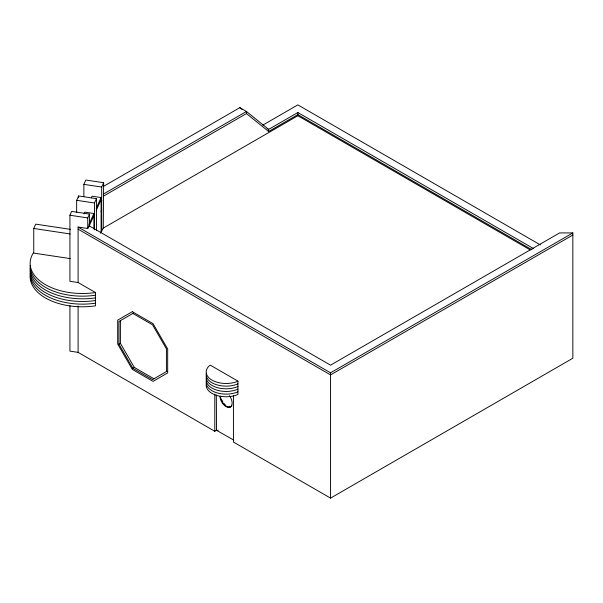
<?xml version="1.0" encoding="UTF-8"?>
<svg xmlns="http://www.w3.org/2000/svg" width="603" height="603" viewBox="0 0 603 603"><rect width="100%" height="100%" fill="white"/><g stroke="black" fill="none" stroke-linecap="round" stroke-linejoin="round"><path stroke-width="0.9" d="M70.265 258.604L33.753 253.109L33.753 228.477L35.713 224.135L70.4 229.359M76.656 212.475L76.656 200.309L78.616 195.967L96.442 198.651L96.442 230.203M30.15 276.038A52.265 30.173 0 0 0 94.965 305.909L95.425 305.804L95.425 292.523L78.104 282.521L69.933 281.292L69.933 215.233L71.667 211.397L89.478 214.08L89.478 226.14M83.87 196.465L83.87 184.375L85.83 180.033L103.641 182.717L103.256 228.107L100.347 233.165M84.073 213.846L84.842 212.135L93.902 213.5L93.902 229.125M91.287 197.859L92.04 196.201L101.1 197.565L101.1 231.514M78.104 282.521L78.104 227.06L87.744 228.514L87.744 217.917L89.478 214.08M94.483 229.901L94.483 202.992L96.442 198.651M101.681 231.597L101.681 187.051L103.641 182.717M88.897 224.587L93.902 213.5M96.231 208.337L101.1 197.565M87.744 228.514L89.01 225.71L330.557 365.169L559.607 232.924L572.85 232.924L572.85 358.227L330.557 498.116L233.436 442.044L233.436 395.515M88.897 226.675L93.902 215.595M96.231 210.424L101.1 199.653M101.1 201.884L101.756 200.43M101.1 211.336L101.756 209.882M217.284 430.723L218.196 430.188M103.776 186.214L239.843 107.658L246.461 111.48L268.637 129.404L268.637 131.492L297.859 114.623L531.884 249.732M103.256 194.158L246.461 111.48L246.461 113.575L268.637 131.492M103.256 196.254L246.461 113.575M262.833 125.107L297.859 104.884L540.303 244.863M533.519 248.587L297.859 112.527L268.637 129.404L267.167 128.552M103.256 228.107L297.859 115.753L530.256 249.928M133.519 313.07L118.957 321.474L118.957 344.177L132.856 368.252L152.514 379.596L167.076 371.192M118.957 344.177L120.396 343.348L120.396 320.645M132.856 368.252L134.296 367.423L153.953 378.767M69.933 305.698L69.933 351.134L78.104 352.363L214.796 431.281L216.869 430.082M78.104 227.06L330.557 372.812L572.85 232.924M572.85 235.019L330.557 374.908L78.104 229.155M237.936 381.111L236.052 381.948A19.914 11.502 0 0 1 212.007 380.116A19.914 11.502 0 0 1 208.842 366.24L210.289 365.147L237.936 381.111L237.936 394.392L236.052 395.229A19.914 11.502 0 0 1 215.022 394.829A19.914 11.502 0 0 1 206.347 383.772M237.936 383.764L236.052 384.601A19.914 11.502 0 0 1 215.022 384.201A19.914 11.502 0 0 1 206.347 373.144M237.936 386.425L236.052 387.254A19.914 11.502 0 0 1 215.022 386.862A19.914 11.502 0 0 1 206.347 375.797M237.936 389.078L236.052 389.915A19.914 11.502 0 0 1 215.022 389.515A19.914 11.502 0 0 1 206.347 378.458M237.936 391.739L236.052 392.568A19.914 11.502 0 0 1 215.022 392.176A19.914 11.502 0 0 1 206.347 381.111M95.425 292.523L94.965 292.621A52.265 30.173 0 0 1 43.356 283.387A52.265 30.173 0 0 1 33.474 252.725M95.425 295.176L94.965 295.282A52.265 30.173 0 0 1 30.15 265.41M95.425 297.837L94.965 297.935A52.265 30.173 0 0 1 30.15 268.071M95.425 300.49L94.965 300.596A52.265 30.173 0 0 1 30.15 270.724M95.425 303.151L94.965 303.249A52.265 30.173 0 0 1 30.15 273.378M83.87 184.375L101.681 187.051M76.656 200.309L94.483 202.992M69.933 215.233L87.744 217.917M33.753 228.477L70.265 233.972M233.753 440.1L216.56 430.308L216.319 395.025M132.856 313.454L152.514 324.798L166.413 348.873L166.413 371.576M239.843 107.658L241.991 109.392M120.396 343.348L134.296 367.423M330.557 372.812L330.557 498.116M297.859 112.527L297.859 115.753M214.796 394.06L214.796 431.281M78.616 195.967L78.616 197.837M78.104 306L78.104 352.363M229.351 395.651A8.54 4.967 59.7 0 1 231.921 404.817A8.54 4.967 59.7 0 1 226.283 406.739L224.708 405.668A8.54 4.967 59.7 0 1 219.982 396.442M230.21 406.852A8.54 4.967 59.7 0 1 228.763 406.791M225.107 404.681A8.54 4.967 59.7 0 1 224.128 403.656M222.839 401.862A8.54 4.967 59.7 0 1 221.821 399.887M231.921 405.668A8.54 4.967 59.7 0 1 226.773 406.452L225.19 405.382A8.54 4.967 59.7 0 1 220.464 396.156M132.328 311.683L117.691 320.14L117.691 344.049L132.328 369.413L153.041 381.367L167.679 372.91L167.679 349.001L153.041 323.638L132.328 311.683"/></g></svg>
